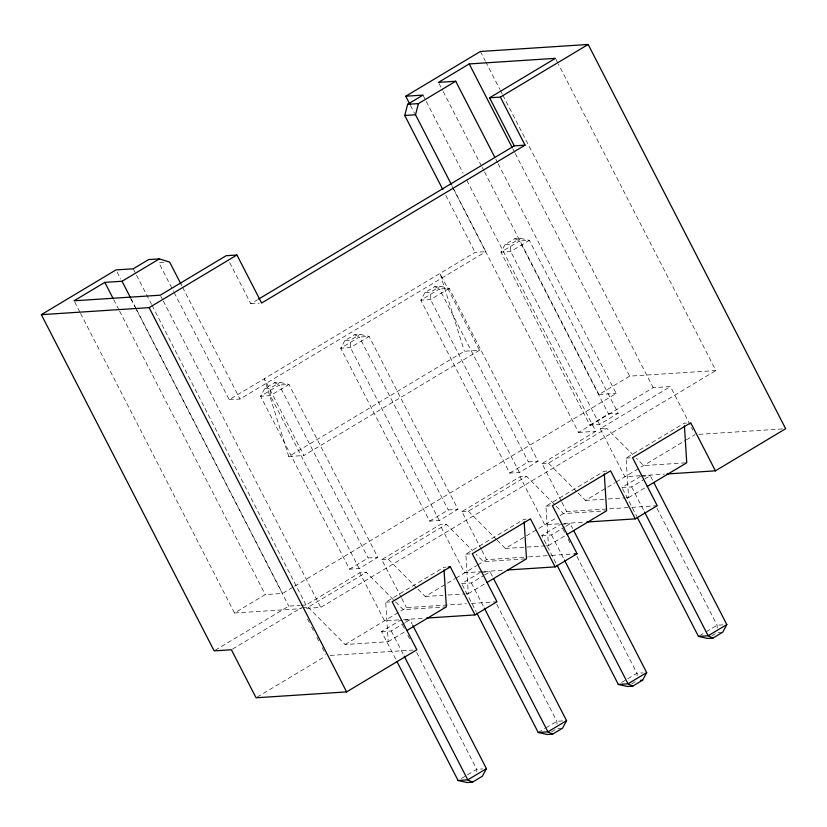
<?xml version="1.0" encoding="UTF-8"?>
<svg xmlns="http://www.w3.org/2000/svg" width="827" height="827" viewBox="0 0 827 827"><rect width="100%" height="100%" fill="white"/><g stroke="black" fill="none" stroke-linecap="round" stroke-linejoin="round"><path stroke-width="0.62" stroke-dasharray="4.13 3.1" d="M264.681 388.669L260.598 396.247L349.47 569.162L359.166 568.531L377.825 557.346L288.964 384.431L279.95 382.394L274.554 382.746L264.681 388.669L270.067 388.318L279.95 382.394M344.807 340.641L340.724 348.219L429.595 521.124L439.292 520.493L457.951 509.308L369.09 336.403L360.076 334.366L354.68 334.718L344.807 340.641L350.193 340.29L360.076 334.366M424.933 292.613L420.85 300.191L509.721 473.096L519.418 472.465L538.077 461.28L449.216 288.375L440.202 286.338L434.806 286.69L424.933 292.613L430.319 292.262L440.202 286.338M505.059 244.585L500.976 252.163L589.847 425.068L599.544 424.437L618.203 413.252L529.342 240.347L520.328 238.31L514.932 238.662L505.059 244.585L510.445 244.234L520.328 238.31M229.689 262.572L250.839 303.747L257.486 299.756M174.125 292.5L229.234 399.73L475.101 252.349L485.883 251.646L451.883 185.486M229.234 399.73L240.016 399.027L485.883 251.646M479.474 350.255L303.86 455.522L264.361 378.673L288.768 456.504L464.392 351.237L479.474 350.255L439.985 273.406L464.392 351.237M80.57 313.423L234.527 612.993L265.26 594.572L282.514 593.455L293.554 586.829M484.498 171.892L598.934 394.562L629.667 376.14L715.893 370.537L558.39 64.072M294.66 586.167L616.187 393.445L498.205 163.88M349.47 569.162L368.129 557.977L377.825 557.346M429.595 521.124L448.255 509.939L457.951 509.308M509.721 473.096L528.381 461.911L538.077 461.28M589.847 425.068L608.507 413.882L618.203 413.252M215.237 650.218L288.778 606.129L299.87 605.416M452.348 186.871L578.549 432.438L653.185 387.698L670.428 386.581L692.768 430.04M232.49 649.092L301.638 607.638M301.1 605.333L306.021 605.013L359.807 572.77L366.278 572.356L403.266 609.654L445.112 606.935M401.157 597.352L381.764 559.61L439.933 524.742L446.404 524.328L472.568 550.71M481.283 549.324L461.89 511.582L520.059 476.714L526.53 476.3L563.518 513.598L605.364 510.879M561.409 501.296L542.016 463.554L595.791 431.322L466.645 180.017M640.17 475.721L624.871 476.714L600.185 428.686L670.428 386.581M302.713 607.576L308.099 607.225L366.278 572.356M381.764 559.61L388.225 559.197L446.404 524.328M461.89 511.582L468.351 511.169L526.53 476.3M542.016 463.554L548.477 463.141L606.656 428.262L632.82 454.654M306.6 608.31L320.752 607.39L715.893 370.537M308.099 607.225L345.097 644.522L388.204 641.721L385.702 602.18L443.872 567.312L446.032 567.167M465.797 593.858L468.33 593.693L465.828 554.152L523.998 519.284L526.158 519.139M545.923 545.83L548.456 545.665L545.954 506.124L604.123 471.245L609.509 470.904M626.049 497.802L628.582 497.637L626.08 458.096L684.249 423.217L686.41 423.083M257.166 697.12L325.218 656.328M345.097 644.522L406.45 607.649L466.376 603.751M417.997 589.217L425.223 596.494L454.85 578.735M455.956 578.073L476.807 565.575M477.789 564.882L486.576 559.621L527.378 556.964M497.223 540.279L505.349 548.466L555.837 518.209M560.117 515.541L566.702 511.593L630.453 507.447M578.249 493.161L585.475 500.438L615.102 482.679M616.208 482.017L685.242 440.533M686.338 439.871L695.114 434.609M395.688 659.088L381.557 631.601L400.216 620.415L409.913 619.785L412.27 624.364M480.342 572.387L461.683 583.573L471.38 582.942L483.454 575.706M555.93 563.032L541.809 535.545L560.468 524.359M640.594 476.331L621.935 487.517L631.632 486.886L643.706 479.639M381.557 631.601L391.254 630.97L404.424 623.072M405.53 622.411L409.913 619.785M484.55 575.044L490.039 571.757L492.396 576.336M541.809 535.545L551.506 534.914L564.676 527.016M565.771 526.354L570.165 523.729L572.522 528.308M644.802 478.988L650.291 475.701L653.237 481.428M388.204 641.721L405.768 631.197M468.33 593.693L485.894 583.169M548.456 545.665L564.924 535.793M628.582 497.637L646.145 487.113M461.373 778.517L476.734 769.306L482.803 768.914M538.201 732.464L544.786 728.515M545.892 727.863L556.86 721.278L562.929 720.886M621.625 682.461L636.986 673.25L643.055 672.858M699.549 635.756L705.038 632.459M706.144 631.807L717.112 625.222L723.18 624.83M551.609 731.864L557.098 728.577L561.409 728.298M631.735 683.836L636.128 681.21M711.861 635.808L717.35 632.521L721.661 632.241M163.674 262.531L158.887 262.841L173.546 291.352M250.839 303.747L259.223 303.199M598.934 394.562L616.187 393.445M600.185 428.686L606.656 428.262M578.549 432.438L595.791 431.322M288.768 456.504L303.86 455.522M698.939 434.361L783.097 428.893M626.08 458.096L631.466 457.745M685.49 462.851L643.644 465.57L636.428 458.292M641.452 475.639L664.401 474.15M641.804 476.249L650.291 475.701M585.475 500.438L607.028 499.043M608.29 498.96L624.778 497.885M545.954 506.124L551.34 505.773M631.725 507.364L655.956 505.783M558.773 523.832L544.745 524.752L520.059 476.714M563.869 523.501L584.275 522.178M561.678 524.277L570.165 523.729M505.349 548.466L544.652 545.913M465.828 554.152L471.214 553.801M528.649 556.881L550.327 555.475M551.599 555.393L574.558 553.894M525.238 558.907L483.392 561.626L476.176 554.348M482.472 571.612L464.619 572.78L439.933 524.742M483.743 571.529L502.868 570.289M481.552 572.305L490.039 571.757M425.223 596.494L442.972 595.347M448.038 595.016L464.526 593.941M385.702 602.18L392.163 601.756M234.527 612.993L301.452 608.641M471.473 603.421L495.704 601.839M398.521 619.888L384.493 620.808L359.807 572.77M403.617 619.557L424.024 618.234M330.149 655.429L413.024 650.032M514.932 238.662L519.635 240.977L529.342 240.347L510.672 251.532L500.976 252.163L519.635 240.977L608.507 413.882M434.806 286.69L439.509 289.005L449.216 288.375L430.557 299.56L420.85 300.191L439.509 289.005L528.381 461.911M354.68 334.718L359.383 337.034L369.09 336.403L350.431 347.588L340.724 348.219L359.383 337.034L448.255 509.939M274.554 382.746L279.257 385.062L288.964 384.431L270.305 395.616L260.598 396.247L279.257 385.062L368.129 557.977M548.477 463.141L577.349 492.251M468.351 511.169L496.324 539.369M388.225 559.197L417.097 588.307M556.033 59.482L557.801 62.924M480.394 51.481L485.118 60.66M485.707 61.808L499.859 89.347M500.449 90.494L502.216 93.937M502.806 95.084L653.185 387.698M512.874 148.881L514.642 152.323M515.231 153.471L629.667 376.14M495.849 159.291L497.616 162.733M439.075 83.506L442.621 90.391M443.21 91.539L481.552 166.155M482.141 167.302L483.909 170.744M657.072 508.398L717.112 625.222L717.236 628.871M599.544 424.437L510.672 251.532L510.445 244.234M631.632 486.886L643.995 510.931M423 95.095L463.099 173.132M622.524 488.654L636.645 516.151M410.471 105.401L414.606 113.433M445.794 195.317L475.101 252.349M561.998 502.444L566.702 511.593M562.825 528.939L564.583 532.371M568.118 539.245L569.886 542.677M576.946 556.426L636.986 673.25L637.069 675.69M519.418 472.465L430.557 299.56L430.319 292.262M551.506 534.914L563.869 558.959M481.872 550.472L486.576 559.621M496.82 604.454L556.86 721.278L556.984 724.928M439.292 520.493L350.431 347.588L350.193 340.29M471.38 582.942L483.743 606.987M462.272 584.71L476.393 612.207M401.746 598.5L406.45 607.649M402.573 624.995L404.341 628.427M407.866 635.301L409.634 638.744M416.694 652.482L476.734 769.306L476.817 771.746M359.166 568.531L270.305 395.616L270.067 388.318M391.254 630.97L403.617 655.015M180.803 283.806L181.971 286.09M182.56 287.238L240.016 399.027M160.893 296.335L162.661 299.777M163.25 300.925L320.752 607.39M133.23 268.796L151.517 304.367M152.106 305.514L306.021 605.013M307.51 619.082L309.277 622.514M311.624 627.083L313.392 630.515M316.917 637.379L318.684 640.811M322.21 647.665L325.735 654.529M130.904 298.464L136.217 308.791M136.806 309.949L282.514 593.455M117.165 272.207L120.701 279.092M130.728 298.599L134.863 306.631M135.452 307.778L288.778 606.129M113.661 299.591L118.974 309.918M119.564 311.066L265.26 594.572M74.668 301.938L79.981 312.275"/><path stroke-width="1.24" d="M442.858 189.61L404.754 115.46L407.639 104.305L423 95.095L405.757 96.221L409.882 104.254M451.294 184.349L415.526 114.757L418.41 103.613L455.729 81.242L494.66 156.996M412.859 625.512L486.441 768.676L482.358 776.253L472.486 782.177L467.09 782.528L458.075 780.492L396.857 661.373M493.574 578.631L566.567 720.648L562.484 728.225L552.612 734.149L547.216 734.5L538.201 732.464L476.983 613.345M557.109 565.317L618.327 684.436L627.342 686.472L632.738 686.121L642.61 680.197L646.693 672.62L573.7 530.593M653.826 482.565L726.819 624.592L722.736 632.169L712.864 638.093L707.467 638.444L698.453 636.408L637.235 517.288M405.757 96.221L480.394 51.481L588.173 44.472L785.65 428.727L715.407 470.832L690.721 422.804L632.541 457.672L657.227 505.7L635.281 518.86L610.595 470.832L552.415 505.7L577.101 553.728L555.155 566.888L530.469 518.86L472.289 553.728L496.975 601.756L475.029 614.916L450.343 566.888L392.163 601.756L416.849 649.784L346.606 691.899L256.07 697.781L231.384 649.753L214.141 650.87L41.35 314.653L115.987 269.912L133.23 268.796L148.602 259.585L159.373 258.882L169.669 262.138L180.803 283.806M159.373 258.882L122.055 281.252L104.812 282.369L74.079 300.79L160.304 295.187L226.153 255.708L236.935 255.005L261.621 303.044L525.052 145.138L500.366 97.11L489.584 97.803L514.27 145.841L525.052 145.138M489.584 97.803L555.444 58.335L469.219 63.937L438.486 82.359L455.729 81.242M41.35 314.653L149.129 307.644L236.935 255.005M500.366 97.11L588.173 44.472M258.593 299.095L514.27 145.841M406.863 630.536L446.373 606.853L444.037 569.855M486.989 582.508L526.499 558.825L524.163 521.827M567.115 534.48L606.625 510.797L604.289 473.799M647.241 486.452L686.751 462.769L684.415 425.771M486.441 768.676L467.782 779.861L458.075 780.492M566.567 720.648L547.908 731.833L538.201 732.464M646.693 672.62L628.034 683.805L618.327 684.436M726.819 624.592L708.16 635.777L698.453 636.408M407.639 104.305L418.41 103.613M404.754 115.46L415.526 114.757M666.944 473.985L715.407 470.832M586.819 522.013L635.281 518.86M574.558 553.894L577.101 553.728M448.182 567.022L450.343 566.888M507.974 569.958L555.155 566.888M426.567 618.069L475.029 614.916M640.46 680.342L642.61 680.197M712.864 638.093L708.16 635.777L644.584 512.078M632.738 686.121L628.034 683.805L564.459 560.106M552.612 734.149L547.908 731.833L484.333 608.134M472.486 782.177L467.782 779.861L404.207 656.162M469.219 63.937L512.285 147.733M149.129 307.644L346.606 691.899M122.055 281.252L130.315 297.317M104.812 282.369L113.072 298.444"/></g></svg>
